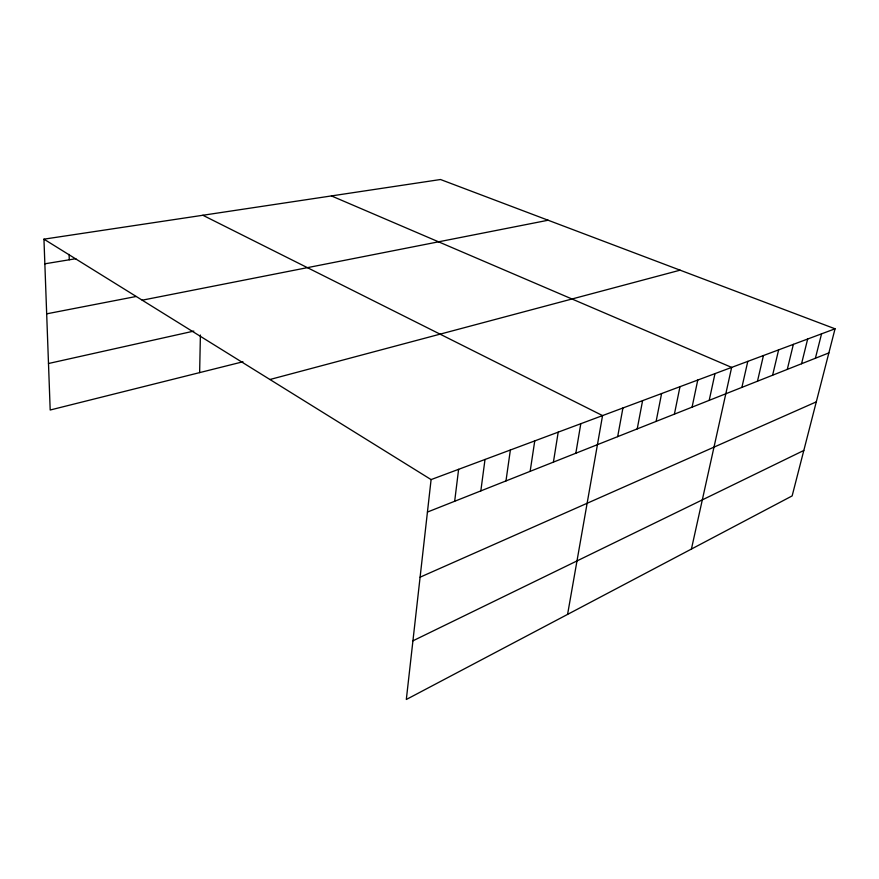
<?xml version="1.0" encoding="UTF-8"?>
<svg xmlns="http://www.w3.org/2000/svg" width="879" height="879" viewBox="0 0 879 879"><rect width="100%" height="100%" fill="white"/><g stroke="black" fill="none" stroke-linecap="round" stroke-linejoin="round"><path stroke-width="1.32" d="M199.632 372.608L200.401 335.031M835.05 328.801L431.095 479.593L406.318 699.486L792.144 495.91L835.05 328.801L440.511 179.514L43.95 239.165L50.191 410.01L242.956 361.774M454.674 501.272L458.607 469.331M480.835 490.9L485.01 459.475M505.974 480.934L510.369 450.004M530.147 471.342L534.751 440.906M553.418 462.123L558.209 432.149M575.833 453.234L580.799 423.711M567.581 614.399L602.554 415.591L202.862 215.256M617.673 436.643L622.925 407.988M637.22 428.897L642.593 400.648M656.119 421.404L661.601 393.55M674.402 414.163L679.983 386.683M692.081 407.142L697.761 380.047M709.21 400.352L714.979 373.63M691.421 549.056L731.647 367.4L331.427 195.918M741.887 387.408L747.798 361.379M757.478 381.222L763.444 355.534M772.608 375.223L778.629 349.864M787.287 369.4L793.363 344.359M801.549 363.752L807.669 339.019M815.393 358.258L821.557 333.844M412.921 640.824L803.813 450.455M420.096 577.184L816.283 401.868M427.436 512.061L828.853 352.918M269.93 379.508L680.115 270.172M48.488 363.51L193.83 331.097M142.211 300.189L548.144 220.233M46.675 313.836L136.069 296.498M44.851 263.81L75.858 258.701M43.95 239.165L431.095 479.593M69.122 254.383L69.265 259.788"/></g></svg>
